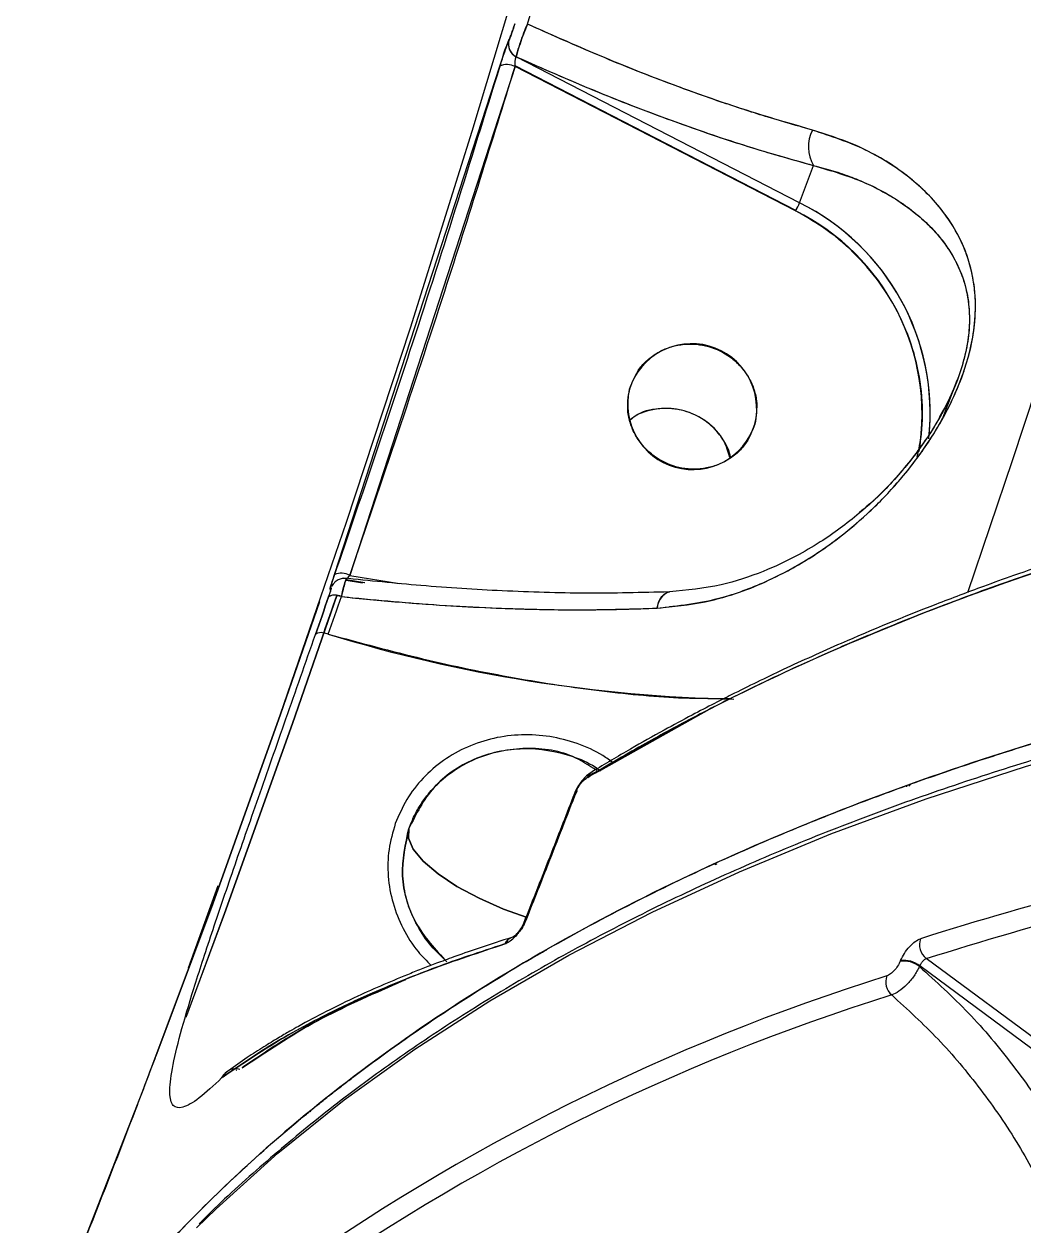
# Model space of a CAD drawing. Header units: millimetres. Extents: x -6234 to 7498, y -6127 to 5103.
# Drawn here: x 4276.8 to 4345.9, y -61.4 to 21.6 of the extents above; entities that cross this region are included whole.
import ezdxf

# ---------------------------------------------------------------- set-up
doc = ezdxf.new("R2010")
doc.units = ezdxf.units.MM
for name, color, linetype in [('DIKOM_ОБЪЕКТ', 7, 'Continuous'), ('DIKOM_РАЗМЕР_ЗОНА', 7, 'Continuous'), ('DIKOM_РАЗМЕР_ОБЪЕКТА', 7, 'Continuous')]:
    doc.layers.add(name, color=color, linetype=linetype)
doc.styles.add('style1', font='arial.ttf', dxfattribs={"width": 0.8})
doc.dimstyles.new('1-50', dxfattribs={"dimtxt": 300, "dimasz": 200, "dimexe": 100, "dimexo": 0, "dimgap": 100, "dimtad": 1, "dimtxsty": 'style1', "dimcen": 200, "dimclrd": 7, "dimclre": 7, "dimclrt": 7, "dimadec": 1, "dimazin": 2, "dimtfac": 1, "dimtmove": 0, "dimatfit": 2, "dimfxl": 0, "dimlwd": 25, "dimlwe": 18, "dimarcsym": 0})

# ---------------------------------------------------------------- blocks, each defined once
blk = doc.blocks.new('*D10')
at = {"layer": 'Defpoints', "color": 0, "transparency": 16777216}
for p in [(5627.969, 903.069), (-3229.391, -1461.506), (5627.969, -5097.582)]:
    blk.add_point(p, dxfattribs=at)
at = {"layer": 'DIKOM_РАЗМЕР_ОБЪЕКТА', "color": 7, "lineweight": 18, "transparency": 16777216}
for p, q in [((5627.969, 903.069), (5627.969, -5197.582)), ((-3229.391, -1461.506), (-3229.391, -5197.582))]:
    blk.add_line(p, q, dxfattribs=at)
at = {"layer": 'DIKOM_РАЗМЕР_ОБЪЕКТА', "color": 7, "lineweight": 25, "transparency": 16777216}
blk.add_line((-3029.391, -5097.582), (5427.969, -5097.582), dxfattribs=at)
at = {"layer": 'DIKOM_РАЗМЕР_ОБЪЕКТА', "color": 7, "transparency": 16777216}
for points in [[(-3029.391, -5064.248), (-3029.391, -5130.915), (-3229.391, -5097.582)], [(5427.969, -5064.248), (5427.969, -5130.915), (5627.969, -5097.582)]]:
    blk.add_solid(points, dxfattribs=at)
at = {"layer": 'DIKOM_РАЗМЕР_ОБЪЕКТА', "color": 7, "lineweight": 40, "transparency": 16777216, "insert": (1488.304, -4844.41), "char_height": 300, "attachment_point": 5, "style": 'style1'}
blk.add_mtext('8850', dxfattribs=at)
blk = doc.blocks.new('*D13')
at = {"layer": 'Defpoints', "color": 0, "transparency": 16777216}
for p in [(7498.074, 1778.201), (-5229.391, -1831.362), (7498.074, -6026.735)]:
    blk.add_point(p, dxfattribs=at)
at = {"layer": 'DIKOM_РАЗМЕР_ЗОНА', "color": 7, "lineweight": 18, "transparency": 16777216}
for p, q in [((7498.074, 1778.201), (7498.074, -6126.735)), ((-5229.391, -1831.362), (-5229.391, -6126.735))]:
    blk.add_line(p, q, dxfattribs=at)
at = {"layer": 'DIKOM_РАЗМЕР_ЗОНА', "color": 7, "lineweight": 25, "transparency": 16777216}
blk.add_line((-5029.391, -6026.735), (7298.074, -6026.735), dxfattribs=at)
at = {"layer": 'DIKOM_РАЗМЕР_ЗОНА', "color": 7, "transparency": 16777216}
for points in [[(-5029.391, -5993.402), (-5029.391, -6060.069), (-5229.391, -6026.735)], [(7298.074, -5993.402), (7298.074, -6060.069), (7498.074, -6026.735)]]:
    blk.add_solid(points, dxfattribs=at)
at = {"layer": 'DIKOM_РАЗМЕР_ЗОНА', "color": 7, "transparency": 16777216, "insert": (1560.691, -5773.563), "char_height": 300, "attachment_point": 5, "style": 'style1'}
blk.add_mtext('12750', dxfattribs=at)

msp = doc.modelspace()

# ---------------------------------------------------------------- linework, layer by layer
at = {"layer": 'DIKOM_ОБЪЕКТ', "color": 7, "linetype": 'Continuous', "lineweight": 15}
for p, q in [((4310.346, 20.478), (4310.35, 20.486)), ((4310.35, 20.486), (4310.346, 20.478)), ((4310.85, 19.328), (4310.853, 19.335)), ((4330.436, 9.248), (4310.85, 19.328)), ((4298.3, -16.429), (4309.716, 18.693)), ((4310.772, 18.665), (4299.345, -16.489)), ((4330.179, 8.723), (4310.77, 18.712)), ((4310.772, 18.665), (4310.77, 18.712)), ((4330.16, 8.686), (4310.772, 18.665)), ((4330.436, 9.248), (4331.406, 11.828)), ((4340.364, -5.564), (4341.33, -2.996)), ((4299.345, -16.489), (4302.782, -17.048)), ((4298.039, -17.387), (4298.035, -17.394)), ((4298.035, -17.394), (4298.039, -17.387)), ((4298.176, -17.148), (4298.203, -17.118)), ((4299.095, -16.808), (4300.228, -16.992)), ((4299.11, -16.788), (4300.356, -16.991)), ((4300.397, -16.997), (4299.11, -16.788)), ((4321.467, -18.611), (4321.458, -18.637)), ((4324.177, -25.76), (4316.665, -29.971)), ((4319.034, -28.629), (4316.665, -29.971)), ((4314.971, -31.446), (4311.459, -40.399)), ((4315.056, -31.373), (4314.876, -31.742)), ((4337.84, -31.1), (4337.865, -31.005)), ((4337.981, -31.048), (4338.154, -30.899)), ((4311.357, -40.71), (4314.876, -31.742)), ((4303.439, -33.972), (4303.323, -34.358)), ((4324.546, -36.427), (4324.65, -36.463)), ((4324.606, -36.4), (4324.704, -36.439)), ((4288.206, -43.606), (4290.261, -37.905)), ((4310.104, -41.874), (4310.252, -41.821)), ((4310.273, -41.807), (4310.11, -41.864)), ((4312.286, -42.733), (4312.305, -42.755)), ((4312.937, -42.415), (4312.913, -42.389)), ((4337.411, -43.1), (4337.392, -43.146)), ((4353.003, -53.192), (4339.182, -42.949)), ((4338.722, -43.513), (4338.742, -43.468)), ((4352.532, -53.689), (4338.742, -43.468)), ((4290.581, -51.138), (4290.496, -51.21)), ((4290.592, -51.131), (4290.581, -51.138)), ((4290.897, -50.753), (4290.914, -50.741)), ((4291.532, -50.669), (4291.468, -50.686)), ((4296.665, -53.547), (4296.593, -53.504))]:
    msp.add_line(p, q, dxfattribs=at)
at = {"layer": 'DIKOM_ОБЪЕКТ', "color": 7, "linetype": 'Continuous', "lineweight": 15, "flags": 128}
for points in [[(4271.617, -85.375), (4274.971, -77.394), (4280.071, -64.842), (4285.04, -52.098), (4289.875, -39.171), (4294.571, -26.069), (4299.128, -12.802), (4303.54, 0.624), (4307.806, 14.197), (4311.923, 27.911), (4315.888, 41.755), (4319.698, 55.721), (4323.351, 69.799), (4326.844, 83.981), (4330.176, 98.257), (4333.343, 112.617), (4336.345, 127.053), (4339.178, 141.554), (4341.841, 156.112), (4344.333, 170.716), (4345.196, 176.029)], [(4380.166, 123.03), (4377.336, 109.448), (4374.35, 95.936), (4371.211, 82.504), (4367.921, 69.159), (4364.483, 55.911), (4360.897, 42.769), (4357.167, 29.739), (4353.295, 16.832), (4349.284, 4.055), (4345.136, -8.583), (4342.034, -17.684)], [(4380.166, 123.03), (4377.336, 109.448), (4374.35, 95.936), (4371.211, 82.504), (4367.921, 69.159), (4364.483, 55.911), (4360.897, 42.769), (4357.167, 29.739), (4353.295, 16.832), (4349.284, 4.055), (4345.136, -8.583), (4342.034, -17.684)], [(4311.625, 21.603), (4313.874, 29.107), (4316.076, 36.652), (4318.232, 44.236), (4320.339, 51.857), (4322.4, 59.515), (4324.412, 67.206), (4326.375, 74.931), (4328.289, 82.686)], [(4311.625, 21.603), (4313.874, 29.107), (4316.076, 36.652), (4318.232, 44.236), (4320.339, 51.857), (4322.4, 59.515), (4324.412, 67.206), (4326.375, 74.931), (4328.289, 82.686)], [(4298.271, -17.028), (4298.201, -17.101), (4298.135, -17.192)], [(4298.192, -17.113), (4298.201, -17.101), (4298.225, -17.074)], [(4298.452, -17.885), (4295.398, -26.716), (4290.69, -39.849), (4288.031, -47.024)], [(4288.082, -46.888), (4290.69, -39.849), (4295.398, -26.716), (4298.452, -17.885)], [(4288.082, -46.888), (4290.689, -39.851), (4295.397, -26.718), (4298.452, -17.885)], [(4296.979, -20.569), (4297.092, -20.245), (4297.205, -19.921), (4297.319, -19.597), (4297.432, -19.272), (4297.545, -18.948), (4297.658, -18.623), (4297.771, -18.299), (4297.884, -17.974)], [(4297.884, -17.974), (4297.771, -18.299), (4297.658, -18.623), (4297.545, -18.948), (4297.432, -19.272), (4297.319, -19.597), (4297.205, -19.921), (4297.092, -20.245), (4296.979, -20.569)], [(4298.449, -17.885), (4298.337, -18.209), (4298.224, -18.533), (4298.111, -18.858), (4297.998, -19.182), (4297.885, -19.506), (4297.772, -19.829), (4297.659, -20.153), (4297.545, -20.477)], [(4297.545, -20.477), (4297.659, -20.153), (4297.772, -19.829), (4297.885, -19.506), (4297.998, -19.182), (4298.111, -18.858), (4298.224, -18.533), (4298.337, -18.209), (4298.449, -17.885)], [(4297.863, -20.547), (4297.976, -20.223), (4298.089, -19.9), (4298.202, -19.576), (4298.315, -19.252), (4298.428, -18.928), (4298.541, -18.603), (4298.654, -18.279), (4298.767, -17.955)], [(4297.863, -20.547), (4297.976, -20.223), (4298.089, -19.9), (4298.202, -19.576), (4298.315, -19.252), (4298.428, -18.928), (4298.541, -18.603), (4298.654, -18.279), (4298.767, -17.955)], [(4320.583, -18.753), (4320.669, -18.445), (4320.783, -18.176), (4320.921, -17.954), (4321.079, -17.786), (4321.25, -17.677), (4321.431, -17.633), (4321.444, -17.632)], [(4297.257, -18.318), (4294.571, -26.069), (4289.875, -39.171), (4285.949, -49.708)], [(4288.756, -61.555), (4290.11, -60.241), (4294.384, -56.398), (4298.964, -52.723), (4303.844, -49.219), (4309.02, -45.888), (4314.488, -42.733), (4320.244, -39.757), (4326.282, -36.962), (4332.598, -34.351), (4339.186, -31.926), (4346.04, -29.689), (4353.156, -27.641), (4360.526, -25.785), (4368.145, -24.123), (4376.006, -22.654), (4384.103, -21.382), (4392.428, -20.306), (4400.976, -19.428), (4409.738, -18.749)], [(4311.608, -40.128), (4309.968, -39.538), (4308.282, -38.794), (4306.754, -37.972), (4305.451, -37.107), (4304.431, -36.237), (4303.738, -35.401), (4303.403, -34.635), (4303.439, -33.972)], [(4303.439, -33.972), (4303.403, -34.635), (4303.738, -35.401), (4304.431, -36.237), (4305.451, -37.107), (4306.754, -37.972), (4308.282, -38.794), (4309.968, -39.538), (4311.606, -40.128)]]:
    msp.add_lwpolyline(points, dxfattribs=at)
at = {"layer": 'DIKOM_ОБЪЕКТ', "color": 7, "linetype": 'Continuous', "lineweight": 15}
for centre, radius, start, end in [((4311.298, 20.21), 0.989, 164.26234, 243.07054), ((4311.314, 20.226), 1.003, 174.832, 242.66175), ((4311.302, 20.217), 0.989, 164.26707, 243.04152), ((4310.216, 17.596), 1.205, 62.529, 114.46838), ((4333.531, 13.129), 2.492, 152.53789, 211.47399), ((4323.468, 12.32), 7.615, 331.49682, 336.20344), ((4323.827, 12.152), 7.219, 331.63817, 336.27724), ((4323.229, -5.29), 16.226, 353.76737, 63.63109), ((4323.262, -5.275), 16.198, 354.46577, 63.7122), ((4327.624, 10.04), 2.875, 331.9098, 332.72808), ((4323.206, -5.38), 15.692, 350.61246, 63.69207), ((4322.971, -4.982), 4.501, 346.43854, 162.35622), ((4323.057, -4.674), 4.501, 166.43665, 342.35811), ((4298.762, -17.504), 1.17, 60.13372, 113.22996), ((4298.882, -17.684), 0.894, 136.65196, 152.4151), ((4298.248, -18.444), 0.594, 70.16927, 127.81442), ((4298.343, -18.779), 0.927, 62.82438, 119.72752), ((4298.059, -20.412), 2.557, 73.94217, 81.22821), ((4321.818, -18.809), 1.236, 107.67489, 177.4037), ((4297.345, -21.033), 0.591, 70.16217, 128.22242), ((4297.165, -22.949), 2.501, 73.79785, 81.24939), ((4327.9, 77.396), 102.446, 252.94991, 268.87522), ((4316.494, -30.72), 0.774, 120.12556, 158.79907), ((4316.492, -30.719), 0.773, 120.08841, 158.81889), ((4315.102, -31.656), 0.247, 122.04072, 159.25845), ((4315.101, -31.655), 0.246, 122.00468, 159.2084), ((4408.283, -260.349), 229.531, 101.35006, 107.62192), ((4311.603, -40.621), 0.264, 122.93108, 158.96632), ((4311.603, -40.621), 0.264, 122.93925, 159.09109), ((4310.861, -42.337), 0.892, 109.97083, 154.39524), ((4310.862, -42.339), 0.894, 110.3919, 154.33543), ((4339.885, -42.014), 1.17, 158.64464, 233.02319), ((4337.632, -44.869), 1.74, 51.19584, 97.93714), ((4337.651, -44.824), 1.74, 51.20706, 97.92591), ((4380.768, -185.877), 148.48, 107.35917, 125.64405), ((4337.557, -44.584), 1.169, 158.71841, 229.84378), ((4381.003, -186.876), 148.146, 107.35877, 125.64442), ((4291.444, -51.524), 0.945, 71.14036, 155.88883), ((4291.305, -51.553), 0.879, 135.43444, 157.0011), ((4291.444, -51.506), 0.931, 120.7253, 156.20756), ((4291.447, -51.508), 0.934, 125.76403, 156.16728)]:
    msp.add_arc(centre, radius, start, end, dxfattribs=at)
for points, knots in [([(4310.35, 20.486), (4310.371, 20.531), (4310.414, 20.622), (4310.519, 20.903), (4310.639, 21.251), (4310.714, 21.492), (4310.751, 21.612)], [0, 0, 0, 0, 0.250324, 0.499929, 0.749618, 1, 1, 1, 1]), ([(4310.751, 21.612), (4310.709, 21.477), (4310.625, 21.208), (4310.501, 20.853), (4310.405, 20.601), (4310.368, 20.524), (4310.35, 20.486)], [0, 0, 0, 0, 0.278741, 0.558547, 0.779298, 1, 1, 1, 1]), ([(4311.625, 21.603), (4311.533, 21.37), (4311.348, 20.904), (4311.103, 20.216), (4310.919, 19.64), (4310.875, 19.437), (4310.853, 19.335)], [0, 0, 0, 0, 0.25031, 0.500209, 0.750052, 1, 1, 1, 1]), ([(4310.853, 19.335), (4310.879, 19.452), (4310.93, 19.686), (4311.139, 20.322), (4311.382, 20.991), (4311.544, 21.4), (4311.625, 21.603)], [0, 0, 0, 0, 0.278471, 0.559225, 0.780371, 1, 1, 1, 1]), ([(4331.32, 14.278), (4329.598, 14.776), (4326.163, 15.77), (4321.024, 17.625), (4316.167, 19.566), (4313.137, 20.925), (4311.625, 21.603)], [0, 0, 0, 0, 0.28018, 0.558915, 0.779832, 1, 1, 1, 1]), ([(4331.32, 14.278), (4330.309, 14.564), (4328.309, 15.128), (4325.194, 16.142), (4321.451, 17.472), (4316.934, 19.234), (4313.421, 20.802), (4311.625, 21.603)], [0, 0, 0, 0, 0.165892, 0.328136, 0.488481, 0.738496, 1, 1, 1, 1]), ([(4309.716, 18.693), (4309.774, 18.88), (4309.89, 19.253), (4310.078, 19.807), (4310.214, 20.175), (4310.3, 20.386), (4310.331, 20.447), (4310.346, 20.478)], [0, 0, 0, 0, 0.2497339, 0.4991904, 0.7485212, 0.8742214, 1, 1, 1, 1]), ([(4310.346, 20.478), (4310.307, 20.394), (4310.229, 20.225), (4310.047, 19.719), (4309.869, 19.184), (4309.767, 18.857), (4309.716, 18.693)], [0, 0, 0, 0, 0.279759, 0.559622, 0.779753, 1, 1, 1, 1]), ([(4310.77, 18.712), (4310.77, 18.789), (4310.769, 18.94), (4310.788, 19.136), (4310.816, 19.274), (4310.839, 19.31), (4310.85, 19.328)], [0, 0, 0, 0, 0.29495, 0.576539, 0.789395, 1, 1, 1, 1]), ([(4310.77, 18.712), (4310.77, 18.784), (4310.77, 18.915), (4310.781, 19.074), (4310.797, 19.18), (4310.813, 19.249), (4310.83, 19.301), (4310.843, 19.319), (4310.85, 19.328)], [0, 0, 0, 0, 0.275709, 0.498986, 0.62944, 0.755617, 0.878615, 1, 1, 1, 1]), ([(4310.853, 19.335), (4312.657, 18.542), (4316.253, 16.961), (4321.514, 14.938), (4326.619, 13.175), (4329.807, 12.278), (4331.406, 11.828)], [0, 0, 0, 0, 0.251538, 0.50161, 0.750018, 1, 1, 1, 1]), ([(4310.853, 19.335), (4312.864, 18.454), (4316.882, 16.693), (4322.327, 14.644), (4327.193, 13.005), (4329.998, 12.221), (4331.406, 11.828)], [0, 0, 0, 0, 0.280501, 0.560476, 0.779477, 1, 1, 1, 1]), ([(4309.716, 18.693), (4307.675, 12.108), (4304.029, 0.348), (4300.05, -11.303), (4298.3, -16.429)], [0, 0, 0, 0, 0.559996, 1, 1, 1, 1]), ([(4299.345, -16.489), (4301.567, -9.957), (4305.536, 1.709), (4309.172, 13.484), (4310.772, 18.665)], [0, 0, 0, 0, 0.559994, 1, 1, 1, 1]), ([(4310.772, 18.665), (4310.771, 18.674), (4310.771, 18.69), (4310.77, 18.705), (4310.77, 18.712)], [0, 0, 0, 0, 0.560477, 1, 1, 1, 1]), ([(4320.583, -18.753), (4321.699, -18.645), (4323.932, -18.427), (4327.15, -17.392), (4330.207, -15.93), (4332.77, -14.234), (4334.891, -12.477), (4336.605, -10.789), (4338.085, -9.054), (4339.314, -7.353), (4340.339, -5.68), (4341.211, -3.945), (4341.901, -2.157), (4342.365, -0.41), (4342.588, 1.213), (4342.602, 2.727), (4342.379, 4.55), (4341.715, 6.563), (4340.455, 8.629), (4338.78, 10.444), (4336.7, 12.008), (4334.251, 13.345), (4332.298, 13.967), (4331.32, 14.278)], [0, 0, 0, 0, 0.062536, 0.125143, 0.187207, 0.249283, 0.291486, 0.333516, 0.374209, 0.406806, 0.43689, 0.46901, 0.499682, 0.530382, 0.562516, 0.592607, 0.625213, 0.687846, 0.75046, 0.812679, 0.875309, 0.937551, 1, 1, 1, 1]), ([(4320.583, -18.753), (4322.051, -18.585), (4324.987, -18.249), (4329.143, -16.553), (4332.499, -14.474), (4335.136, -12.272), (4337.172, -10.188), (4339.049, -7.807), (4340.706, -5.102), (4341.97, -2.147), (4342.598, 0.693), (4342.618, 3.135), (4342.197, 5.228), (4341.43, 7.057), (4340.148, 9.041), (4338.119, 11.057), (4335.142, 13.003), (4332.592, 13.854), (4331.32, 14.278)], [0, 0, 0, 0, 0.082349, 0.1648, 0.247101, 0.297159, 0.347154, 0.397683, 0.448464, 0.499612, 0.550789, 0.601607, 0.65225, 0.702583, 0.7526, 0.835238, 0.917839, 1, 1, 1, 1]), ([(4331.406, 11.828), (4331.853, 11.712), (4332.774, 11.474), (4334.028, 11.033), (4335.231, 10.525), (4336.423, 9.917), (4337.669, 9.143), (4338.859, 8.214), (4339.93, 7.145), (4340.794, 6.008), (4341.479, 4.753), (4341.929, 3.466), (4342.158, 2.146), (4342.194, 0.803), (4342.027, -0.675), (4341.599, -2.342), (4341.034, -3.772), (4340.49, -4.891), (4339.912, -5.945), (4339.125, -7.204), (4338.441, -8.096), (4338.093, -8.55)], [0, 0, 0, 0, 0.048738, 0.100341, 0.148137, 0.200356, 0.262381, 0.33427, 0.400919, 0.471715, 0.535895, 0.60199, 0.655511, 0.70257, 0.753027, 0.803319, 0.853524, 0.878141, 0.904045, 0.951076, 1, 1, 1, 1]), ([(4331.406, 11.828), (4332.601, 11.475), (4335.001, 10.769), (4337.812, 9.132), (4339.86, 7.325), (4341.226, 5.376), (4341.947, 3.549), (4342.216, 1.666), (4342.131, -0.199), (4341.621, -2.327), (4340.879, -4.208), (4340.273, -5.233), (4340.07, -5.578)], [0, 0, 0, 0, 0.149064, 0.299277, 0.449202, 0.561935, 0.673861, 0.747695, 0.820405, 0.892057, 0.963676, 1, 1, 1, 1]), ([(4338.564, -8.325), (4338.678, -7.788), (4338.969, -6.411), (4338.944, -4.093), (4338.511, -1.456), (4337.579, 1.122), (4336.204, 3.518), (4334.448, 5.619), (4332.431, 7.386), (4330.906, 8.259), (4330.16, 8.686)], [0, 0, 0, 0, 0.082511, 0.211529, 0.344479, 0.479491, 0.614502, 0.747447, 0.876466, 1, 1, 1, 1]), ([(4318.681, -3.618), (4318.88, -3.112), (4319.186, -2.334), (4319.987, -1.519), (4320.726, -1.011), (4321.566, -0.666), (4322.71, -0.446), (4324.162, -0.578), (4325.477, -1.219), (4326.35, -2.002), (4326.899, -2.735), (4327.278, -3.555), (4327.557, -4.672), (4327.429, -5.5), (4327.346, -6.038)], [0, 0, 0, 0, 0.119726, 0.184182, 0.249999, 0.315825, 0.380271, 0.499995, 0.619725, 0.684183, 0.750003, 0.81582, 0.880276, 1, 1, 1, 1]), ([(4341.326, -3.006), (4341.111, -3.528), (4340.687, -4.553), (4339.629, -6.458), (4338.209, -8.494), (4336.41, -10.528), (4334.759, -12.058), (4333.231, -13.261), (4331.782, -14.253), (4330.03, -15.278), (4327.761, -16.33), (4324.858, -17.296), (4322.643, -17.514), (4321.446, -17.632)], [0, 0, 0, 0, 0.059154, 0.11635, 0.22273, 0.317964, 0.413365, 0.479107, 0.545806, 0.624463, 0.726371, 0.852117, 1, 1, 1, 1]), ([(4327.346, -6.038), (4327.147, -6.544), (4326.841, -7.322), (4326.04, -8.137), (4325.301, -8.645), (4324.462, -8.99), (4323.318, -9.21), (4321.865, -9.078), (4320.551, -8.437), (4319.677, -7.654), (4319.129, -6.921), (4318.749, -6.101), (4318.47, -4.984), (4318.598, -4.156), (4318.681, -3.618)], [0, 0, 0, 0, 0.119726, 0.184182, 0.249999, 0.315825, 0.380271, 0.499995, 0.619725, 0.684183, 0.750003, 0.81582, 0.880276, 1, 1, 1, 1]), ([(4325.655, -8.3), (4325.648, -8.26), (4325.579, -7.871), (4325.232, -7.201), (4324.63, -6.39), (4323.731, -5.627), (4322.512, -5.054), (4321.169, -4.898), (4320.02, -5.079), (4319.244, -5.345), (4318.854, -5.635), (4318.75, -5.712)], [0, 0, 0, 0, 0.014388, 0.14108, 0.260177, 0.367747, 0.547578, 0.716976, 0.826972, 0.953664, 1, 1, 1, 1]), ([(4325.655, -8.3), (4325.648, -8.26), (4325.579, -7.871), (4325.232, -7.2), (4324.63, -6.389), (4323.731, -5.627), (4322.512, -5.054), (4321.169, -4.898), (4320.02, -5.079), (4319.244, -5.345), (4318.855, -5.635), (4318.75, -5.712)], [0, 0, 0, 0, 0.01442, 0.141137, 0.260211, 0.367741, 0.547571, 0.71694, 0.82696, 0.953594, 1, 1, 1, 1]), ([(4325.605, -8.34), (4325.495, -7.949), (4325.23, -7.004), (4324.092, -5.823), (4322.488, -5.009), (4320.722, -4.895), (4319.384, -5.19), (4318.861, -5.657), (4318.76, -5.746)], [0, 0, 0, 0, 0.143218, 0.345594, 0.547893, 0.750018, 0.952079, 1, 1, 1, 1]), ([(4338.101, -8.548), (4337.362, -9.435), (4336.25, -10.77), (4334.993, -11.8), (4334.571, -12.147)], [0, 0, 0, 0, 0.6640694, 1, 1, 1, 1]), ([(4351.309, -14.772), (4349.643, -15.308), (4346.163, -16.429), (4341.157, -18.238), (4337.636, -19.622), (4335.63, -20.45), (4334.985, -20.72), (4334.337, -20.994), (4333.687, -21.272), (4333.035, -21.555), (4332.056, -21.984), (4330.582, -22.644), (4328.46, -23.627), (4325.864, -24.883), (4322.828, -26.434), (4319.382, -28.299), (4317.027, -29.695), (4315.772, -30.44)], [0, 0, 0, 0, 0.125698, 0.262519, 0.392122, 0.409732, 0.427491, 0.445396, 0.46345, 0.48165, 0.499999, 0.545845, 0.606685, 0.682521, 0.773351, 0.879179, 1, 1, 1, 1]), ([(4315.772, -30.44), (4318.724, -28.738), (4324.623, -25.338), (4333.73, -21.164), (4342.608, -17.627), (4348.407, -15.724), (4351.309, -14.772)], [0, 0, 0, 0, 0.280203, 0.559922, 0.779769, 1, 1, 1, 1]), ([(4351.707, -14.345), (4350.486, -14.735), (4348.297, -15.436), (4345.458, -16.415), (4343.278, -17.197), (4341.487, -17.863), (4338.155, -19.137), (4334.052, -20.827), (4329.387, -22.941), (4326.501, -24.343), (4324.42, -25.4), (4322.867, -26.21), (4320.927, -27.256), (4318.613, -28.553), (4316.985, -29.525), (4316.105, -30.05)], [0, 0, 0, 0, 0.091758, 0.1646, 0.218581, 0.261862, 0.306032, 0.484352, 0.598039, 0.702915, 0.737188, 0.783858, 0.843196, 0.915231, 1, 1, 1, 1]), ([(4270.136, -88.82), (4270.745, -87.329), (4272.125, -83.949), (4274.814, -78.81), (4278.2, -73.307), (4282.071, -68.032), (4286.381, -62.997), (4290.901, -58.419), (4294.374, -55.337), (4296.43, -53.635), (4297.087, -53.1), (4297.753, -52.567), (4298.428, -52.035), (4299.112, -51.505), (4301.514, -49.671), (4305.666, -46.737), (4311.717, -42.983), (4317.643, -39.724), (4323.357, -36.914), (4328.783, -34.508), (4333.851, -32.465), (4338.5, -30.747), (4342.681, -29.32), (4346.197, -28.201), (4349.063, -27.34), (4351.243, -26.713), (4352.743, -26.297), (4353.572, -26.072), (4353.893, -25.985), (4354.025, -25.95), (4354.082, -25.935), (4354.106, -25.928), (4354.117, -25.925), (4354.122, -25.924), (4354.124, -25.923), (4357.838, -25.023), (4364.393, -23.299), (4375.217, -21.204), (4385.857, -19.52), (4396.079, -18.28), (4405.759, -17.398), (4412.725, -16.941), (4417.366, -16.709), (4419.711, -16.605), (4422.043, -16.516), (4424.361, -16.44), (4426.665, -16.378), (4433.938, -16.223), (4446.345, -16.24), (4464.229, -16.936), (4482.337, -18.279), (4500.561, -20.179), (4512.932, -21.94), (4519.061, -22.813)], [0, 0, 0, 0, 0.025307, 0.057386, 0.090964, 0.126039, 0.158145, 0.191411, 0.221645, 0.22567, 0.229712, 0.233768, 0.237841, 0.241928, 0.246031, 0.280524, 0.312557, 0.34213, 0.369243, 0.393897, 0.416091, 0.435825, 0.453099, 0.467913, 0.478456, 0.487263, 0.493577, 0.495929, 0.496882, 0.497285, 0.497459, 0.497536, 0.497569, 0.497584, 0.49759, 0.497595, 0.53743, 0.575758, 0.612579, 0.647892, 0.677721, 0.706382, 0.713696, 0.72093, 0.728084, 0.735158, 0.742152, 0.749065, 0.801023, 0.852095, 0.902282, 0.951584, 1, 1, 1, 1]), ([(4905.222, -185.536), (4900.2, -181.832), (4890.174, -174.438), (4874.45, -163.606), (4858.311, -153.017), (4841.729, -142.697), (4824.716, -132.64), (4807.605, -123.036), (4790.424, -113.871), (4773.261, -105.165), (4755.865, -96.783), (4738.325, -88.765), (4720.307, -80.961), (4701.799, -73.394), (4682.795, -66.093), (4663.654, -59.209), (4644.449, -52.774), (4625.285, -46.823), (4606.626, -41.489), (4588.495, -36.741), (4570.88, -32.547), (4553.42, -28.809), (4536.114, -25.533), (4518.667, -22.674), (4501.193, -20.287), (4483.805, -18.417), (4466.886, -17.11), (4450.431, -16.36), (4434.443, -16.17), (4419.221, -16.535), (4404.78, -17.423), (4391.161, -18.798), (4378.147, -20.665), (4365.763, -23.016), (4353.77, -25.904), (4342.205, -29.362), (4331.125, -33.431), (4320.784, -38.04), (4311.244, -43.167), (4302.554, -48.781), (4294.882, -54.744), (4288.169, -61.02), (4282.349, -67.577), (4277.332, -74.558), (4273.499, -81.011), (4271.689, -85.286), (4270.981, -86.96)], [0, 0, 0, 0, 0.023689, 0.047287, 0.070767, 0.094184, 0.117594, 0.141051, 0.163264, 0.185601, 0.207861, 0.230009, 0.252094, 0.275501, 0.298945, 0.322481, 0.34616, 0.369778, 0.393269, 0.415354, 0.437423, 0.459523, 0.481701, 0.504006, 0.527657, 0.55117, 0.574601, 0.598007, 0.621443, 0.644965, 0.667273, 0.689573, 0.711749, 0.733848, 0.755917, 0.779342, 0.802841, 0.826472, 0.850142, 0.873669, 0.897108, 0.919177, 0.941263, 0.963413, 0.985675, 1, 1, 1, 1]), ([(4298.3, -16.429), (4298.235, -16.621), (4298.104, -17.007), (4298.002, -17.351), (4297.978, -17.488), (4298.016, -17.425), (4298.035, -17.394)], [0, 0, 0, 0, 0.279498, 0.55896, 0.779296, 1, 1, 1, 1]), ([(4298.035, -17.394), (4298.023, -17.416), (4297.998, -17.46), (4297.983, -17.453), (4298.013, -17.311), (4298.124, -16.946), (4298.241, -16.601), (4298.3, -16.429)], [0, 0, 0, 0, 0.125731, 0.251481, 0.500819, 0.750278, 1, 1, 1, 1]), ([(4299.16, -16.722), (4299.184, -16.692), (4299.235, -16.628), (4299.306, -16.537), (4299.345, -16.489)], [0, 0, 0, 0, 0.467094, 1, 1, 1, 1]), ([(4299.201, -16.67), (4299.206, -16.664), (4299.244, -16.618), (4299.298, -16.549), (4299.345, -16.489)], [0, 0, 0, 0, 0.133844, 1, 1, 1, 1]), ([(4298.039, -17.387), (4298.054, -17.364), (4298.084, -17.317), (4298.052, -17.455), (4297.982, -17.686), (4297.916, -17.878), (4297.884, -17.974)], [0, 0, 0, 0, 0.279738, 0.559798, 0.779782, 1, 1, 1, 1]), ([(4297.884, -17.974), (4297.921, -17.865), (4297.995, -17.648), (4298.06, -17.426), (4298.081, -17.32), (4298.053, -17.365), (4298.039, -17.387)], [0, 0, 0, 0, 0.250062, 0.49996, 0.749726, 1, 1, 1, 1]), ([(4299.112, -16.699), (4299.017, -16.698), (4298.872, -16.698), (4298.676, -16.749), (4298.483, -16.828), (4298.334, -16.919), (4298.252, -17.041), (4298.232, -17.07)], [0, 0, 0, 0, 0.26337, 0.399222, 0.547599, 0.890028, 1, 1, 1, 1]), ([(4299.112, -16.71), (4299.112, -16.706), (4299.112, -16.669), (4299.051, -16.866), (4298.933, -17.29), (4298.822, -17.733), (4298.767, -17.955)], [0, 0, 0, 0, 0.04288, 0.361836, 0.680954, 1, 1, 1, 1]), ([(4298.767, -17.955), (4298.828, -17.711), (4298.95, -17.222), (4299.07, -16.797), (4299.098, -16.736), (4299.109, -16.711)], [0, 0, 0, 0, 0.37219, 0.746814, 1, 1, 1, 1]), ([(4321.446, -17.632), (4319.532, -17.679), (4315.822, -17.771), (4310.017, -17.592), (4304.409, -17.242), (4300.707, -16.857), (4298.919, -16.672)], [0, 0, 0, 0, 0.273575, 0.530191, 0.773246, 1, 1, 1, 1]), ([(4299.11, -16.788), (4299.104, -16.796), (4299.094, -16.808), (4299.095, -16.806), (4299.095, -16.805)], [0, 0, 0, 0, 0.67513, 1, 1, 1, 1]), ([(4728.95, -86.067), (4725.388, -84.539), (4720.364, -82.383), (4712.881, -79.274), (4706.429, -76.64), (4698.703, -73.564), (4690.555, -70.402), (4681.988, -67.172), (4673.12, -63.928), (4664.019, -60.704), (4654.737, -57.525), (4645.316, -54.411), (4635.787, -51.378), (4626.177, -48.436), (4616.507, -45.597), (4606.797, -42.869), (4597.064, -40.258), (4587.322, -37.77), (4577.584, -35.41), (4567.864, -33.184), (4558.172, -31.094), (4548.519, -29.144), (4538.915, -27.337), (4529.37, -25.675), (4519.893, -24.161), (4510.493, -22.798), (4501.178, -21.586), (4491.956, -20.527), (4482.835, -19.623), (4473.823, -18.874), (4464.926, -18.281), (4456.153, -17.846), (4447.509, -17.569), (4439.001, -17.449), (4430.635, -17.488), (4422.419, -17.685), (4414.357, -18.041), (4406.455, -18.554), (4398.718, -19.225), (4391.153, -20.054), (4383.764, -21.04), (4376.555, -22.182), (4369.532, -23.48), (4362.699, -24.932), (4356.06, -26.539), (4349.62, -28.299), (4343.381, -30.212), (4337.348, -32.276), (4331.524, -34.491), (4325.913, -36.856), (4320.517, -39.371), (4315.34, -42.034), (4310.385, -44.846), (4305.654, -47.806), (4301.153, -50.915), (4296.875, -54.168), (4292.86, -57.584), (4290.216, -59.97), (4288.983, -61.254), (4288.932, -61.308)], [0, 0, 0, 0, 0.019833, 0.027978, 0.041487, 0.055532, 0.07061, 0.086353, 0.102614, 0.119272, 0.136245, 0.153469, 0.170898, 0.188494, 0.20623, 0.224083, 0.242036, 0.260072, 0.278179, 0.296349, 0.314571, 0.332838, 0.351144, 0.369484, 0.387853, 0.406246, 0.424661, 0.443093, 0.46154, 0.48, 0.49847, 0.516948, 0.535433, 0.553923, 0.572417, 0.590913, 0.60941, 0.627909, 0.646408, 0.664907, 0.683406, 0.701904, 0.720403, 0.738902, 0.757403, 0.775906, 0.794413, 0.812926, 0.831448, 0.84998, 0.868527, 0.887093, 0.905681, 0.924297, 0.942947, 0.961639, 0.980379, 0.999176, 1, 1, 1, 1]), ([(4298.767, -17.955), (4300.906, -18.158), (4305.181, -18.565), (4310.963, -18.827), (4316.124, -18.898), (4319.093, -18.801), (4320.583, -18.753)], [0, 0, 0, 0, 0.280563, 0.560547, 0.779524, 1, 1, 1, 1]), ([(4298.767, -17.955), (4300.086, -18.085), (4302.681, -18.343), (4306.463, -18.607), (4310.74, -18.813), (4315.516, -18.909), (4318.891, -18.805), (4320.583, -18.753)], [0, 0, 0, 0, 0.1729019, 0.3401594, 0.5017771, 0.7501834, 1, 1, 1, 1]), ([(4290.496, -51.21), (4289.947, -51.721), (4288.85, -52.742), (4287.755, -53.342), (4287.076, -53.231), (4286.841, -52.337), (4287.023, -50.677), (4287.598, -48.264), (4288.526, -45.132), (4289.769, -41.318), (4291.278, -36.887), (4293.009, -31.904), (4294.912, -26.469), (4296.289, -22.536), (4296.979, -20.569)], [0, 0, 0, 0, 0.083619, 0.167165, 0.250417, 0.333851, 0.417302, 0.500489, 0.583737, 0.667137, 0.750458, 0.833395, 0.916627, 1, 1, 1, 1]), ([(4297.863, -20.547), (4300.045, -21.14), (4304.411, -22.324), (4310.775, -23.628), (4316.821, -24.53), (4321.882, -25.002), (4324.652, -24.987), (4325.75, -24.981)], [0, 0, 0, 0, 0.2147781, 0.4295639, 0.6443421, 0.8591214, 1, 1, 1, 1]), ([(4317.572, -29.462), (4317.333, -29.281), (4316.573, -28.708), (4315.078, -28.066), (4313.177, -27.566), (4311.217, -27.446), (4309.284, -27.689), (4307.455, -28.29), (4305.793, -29.225), (4304.374, -30.46), (4303.22, -31.935), (4302.738, -33.07), (4302.497, -33.636)], [0, 0, 0, 0, 0.0487, 0.154433, 0.260011, 0.36598, 0.471374, 0.577371, 0.68289, 0.788678, 0.894549, 1, 1, 1, 1]), ([(4316.412, -29.974), (4315.876, -29.618), (4314.36, -28.613), (4311.258, -28.266), (4307.848, -29.003), (4304.934, -30.977), (4303.937, -32.974), (4303.439, -33.972)], [0, 0, 0, 0, 0.120167, 0.340014, 0.560047, 0.780122, 1, 1, 1, 1]), ([(4303.439, -33.972), (4303.54, -33.713), (4303.713, -33.27), (4303.989, -32.748), (4304.311, -32.212), (4304.692, -31.68), (4305.414, -30.859), (4306.453, -29.97), (4307.967, -29.13), (4309.628, -28.605), (4311.901, -28.333), (4314.203, -28.732), (4315.96, -29.46), (4316.554, -29.896), (4316.678, -29.987)], [0, 0, 0, 0, 0.054463, 0.09316, 0.115347, 0.176732, 0.220508, 0.327605, 0.43894, 0.548902, 0.653872, 0.863604, 0.971654, 1, 1, 1, 1]), ([(4316.105, -30.05), (4316.005, -30.117), (4315.8, -30.253), (4315.524, -30.523), (4315.301, -30.795), (4315.135, -31.036), (4314.983, -31.302), (4314.908, -31.479), (4314.871, -31.568)], [0, 0, 0, 0, 0.231047, 0.47092, 0.597442, 0.728994, 0.864437, 1, 1, 1, 1]), ([(4315.772, -30.44), (4315.711, -30.481), (4315.588, -30.564), (4315.407, -30.745), (4315.258, -30.93), (4315.147, -31.093), (4315.045, -31.272), (4314.995, -31.388), (4314.971, -31.446)], [0, 0, 0, 0, 0.2495626, 0.4990617, 0.6298461, 0.7498351, 0.8747037, 1, 1, 1, 1]), ([(4314.971, -31.446), (4314.995, -31.388), (4315.044, -31.272), (4315.181, -31.032), (4315.452, -30.672), (4315.644, -30.532), (4315.772, -30.44)], [0, 0, 0, 0, 0.1254774, 0.2510648, 0.5013118, 1, 1, 1, 1]), ([(4316.665, -29.971), (4316.494, -30.025), (4316.197, -30.12), (4315.903, -30.366), (4315.777, -30.471)], [0, 0, 0, 0, 0.573848, 1, 1, 1, 1]), ([(4315.81, -30.442), (4315.921, -30.351), (4316.205, -30.118), (4316.491, -30.026), (4316.665, -29.971)], [0, 0, 0, 0, 0.392043, 1, 1, 1, 1]), ([(4311.459, -40.399), (4312.118, -38.739), (4313.295, -35.774), (4314.459, -32.769), (4314.971, -31.446)], [0, 0, 0, 0, 0.559997, 1, 1, 1, 1]), ([(4314.876, -31.742), (4314.913, -31.635), (4314.957, -31.51), (4315.027, -31.388), (4315.038, -31.37)], [0, 0, 0, 0, 0.845927, 1, 1, 1, 1]), ([(4314.871, -31.568), (4314.344, -32.928), (4313.179, -35.935), (4312.001, -38.902), (4311.356, -40.527)], [0, 0, 0, 0, 0.45249, 1, 1, 1, 1]), ([(4314.876, -31.742), (4314.222, -33.427), (4313.056, -36.435), (4311.876, -39.404), (4311.357, -40.71)], [0, 0, 0, 0, 0.560007, 1, 1, 1, 1]), ([(4302.497, -33.636), (4302.326, -34.229), (4301.984, -35.414), (4301.952, -37.285), (4302.273, -39.135), (4302.984, -40.895), (4303.888, -42.363), (4304.665, -43.122), (4304.98, -43.429)], [0, 0, 0, 0, 0.176565, 0.352131, 0.528557, 0.704584, 0.88048, 1, 1, 1, 1]), ([(4305.944, -43.069), (4305.565, -42.704), (4304.765, -41.932), (4303.575, -40.027), (4302.705, -37.237), (4303.194, -35.06), (4303.439, -33.972)], [0, 0, 0, 0, 0.153153, 0.323715, 0.661857, 1, 1, 1, 1]), ([(4303.439, -33.972), (4303.199, -35.056), (4302.72, -37.224), (4303.685, -40.622), (4305.263, -42.332), (4306.053, -43.187)], [0, 0, 0, 0, 0.333303, 0.666596, 1, 1, 1, 1]), ([(4339.182, -42.949), (4343.05, -41.772), (4350.732, -39.434), (4359.106, -37.622), (4363.262, -36.722)], [0, 0, 0, 0, 0.503557, 1, 1, 1, 1]), ([(4311.459, -40.399), (4311.413, -40.504), (4311.32, -40.714), (4311.121, -41.031), (4310.912, -41.303), (4310.645, -41.589), (4310.34, -41.835), (4310.151, -41.913), (4310.057, -41.952)], [0, 0, 0, 0, 0.125114, 0.250078, 0.3685, 0.50069, 0.74979, 1, 1, 1, 1]), ([(4310.057, -41.952), (4310.257, -41.857), (4310.507, -41.737), (4310.91, -41.306), (4311.118, -41.036), (4311.321, -40.713), (4311.413, -40.504), (4311.459, -40.399)], [0, 0, 0, 0, 0.497976, 0.623656, 0.749448, 0.874732, 1, 1, 1, 1]), ([(4311.356, -40.527), (4311.342, -40.56), (4311.314, -40.625), (4311.259, -40.733), (4311.197, -40.841), (4311.107, -40.98), (4310.993, -41.131), (4310.831, -41.313), (4310.667, -41.453), (4310.593, -41.484), (4310.556, -41.499)], [0, 0, 0, 0, 0.055251, 0.108899, 0.162456, 0.21737, 0.334144, 0.459637, 0.725022, 1, 1, 1, 1]), ([(4311.297, -40.804), (4311.287, -40.823), (4311.266, -40.864), (4311.251, -40.9), (4311.243, -40.919)], [0, 0, 0, 0, 0.462074, 1, 1, 1, 1]), ([(4311.286, -40.826), (4311.284, -40.829), (4311.273, -40.85), (4311.257, -40.884), (4311.248, -40.909), (4311.243, -40.92)], [0, 0, 0, 0, 0.100899, 0.599455, 1, 1, 1, 1]), ([(4310.057, -41.952), (4309.217, -42.223), (4307.582, -42.751), (4305.318, -43.563), (4303.261, -44.356), (4301.405, -45.127), (4299.636, -45.915), (4297.067, -47.146), (4293.905, -48.854), (4291.675, -50.386), (4290.592, -51.131)], [0, 0, 0, 0, 0.105645, 0.205641, 0.299986, 0.388678, 0.471706, 0.563448, 0.788066, 1, 1, 1, 1]), ([(4290.592, -51.131), (4292.033, -50.157), (4294.917, -48.207), (4299.824, -45.771), (4304.851, -43.677), (4308.319, -42.528), (4310.057, -41.952)], [0, 0, 0, 0, 0.278765, 0.558213, 0.778603, 1, 1, 1, 1]), ([(4310.556, -41.5), (4309.821, -41.735), (4308.504, -42.157), (4306.824, -42.744), (4305.548, -43.211), (4304.509, -43.607), (4302.596, -44.361), (4300.291, -45.357), (4297.747, -46.594), (4296.214, -47.411), (4295.127, -48.025), (4294.327, -48.493), (4293.341, -49.097), (4292.184, -49.845), (4291.395, -50.404), (4290.968, -50.706)], [0, 0, 0, 0, 0.091931, 0.164949, 0.219155, 0.262452, 0.306611, 0.484951, 0.598669, 0.703736, 0.737834, 0.784325, 0.843522, 0.915415, 1, 1, 1, 1]), ([(4337.411, -43.1), (4337.495, -42.933), (4337.661, -42.6), (4338.035, -42.127), (4338.438, -41.751), (4338.677, -41.643), (4338.796, -41.588)], [0, 0, 0, 0, 0.25051, 0.500211, 0.750018, 1, 1, 1, 1]), ([(4338.742, -43.468), (4338.768, -43.414), (4338.808, -43.332), (4338.882, -43.222), (4338.953, -43.131), (4339.03, -43.05), (4339.112, -42.983), (4339.157, -42.961), (4339.182, -42.949)], [0, 0, 0, 0, 0.240061, 0.367666, 0.500008, 0.687784, 0.828507, 1, 1, 1, 1]), ([(4337.392, -43.146), (4337.336, -43.257), (4337.224, -43.48), (4336.975, -43.797), (4336.705, -44.049), (4336.547, -44.123), (4336.468, -44.16)], [0, 0, 0, 0, 0.250774, 0.500081, 0.749973, 1, 1, 1, 1]), ([(4338.722, -43.513), (4338.604, -43.73), (4338.369, -44.163), (4337.849, -44.777), (4337.29, -45.267), (4336.965, -45.407), (4336.803, -45.478)], [0, 0, 0, 0, 0.249754, 0.499557, 0.749542, 1, 1, 1, 1]), ([(4338.722, -43.513), (4339.869, -44.553), (4342.159, -46.631), (4345.238, -50.308), (4348.035, -54.317), (4349.576, -57.261), (4350.347, -58.735)], [0, 0, 0, 0, 0.249384, 0.49794, 0.748766, 1, 1, 1, 1]), ([(4303.195, -44.431), (4301.796, -45.024), (4298.889, -46.254), (4295.162, -48.295), (4292.973, -49.785), (4291.907, -50.512)], [0, 0, 0, 0, 0.32245, 0.669816, 1, 1, 1, 1]), ([(4291.911, -50.514), (4293.573, -49.392), (4296.698, -47.281), (4300.778, -45.482), (4302.689, -44.639)], [0, 0, 0, 0, 0.531717, 1, 1, 1, 1]), ([(4336.803, -45.478), (4337.889, -46.469), (4340.062, -48.453), (4342.982, -51.961), (4345.62, -55.764), (4347.07, -58.546), (4347.79, -59.927)], [0, 0, 0, 0, 0.249946, 0.499893, 0.751801, 1, 1, 1, 1]), ([(4285.954, -49.662), (4285.49, -50.894), (4283.907, -55.1), (4281.163, -62.102), (4277.733, -70.651), (4274.355, -78.824), (4272.111, -84.056), (4271.028, -86.581)], [0, 0, 0, 0, 0.095642, 0.326562, 0.556761, 0.786167, 1, 1, 1, 1]), ([(4290.496, -51.21), (4290.513, -51.194), (4290.544, -51.165), (4290.57, -51.146), (4290.581, -51.138)], [0, 0, 0, 0, 0.558696, 1, 1, 1, 1]), ([(4290.581, -51.138), (4290.583, -51.137), (4290.587, -51.134), (4290.591, -51.132), (4290.592, -51.131)], [0, 0, 0, 0, 0.5603649, 1, 1, 1, 1])]:
    msp.add_open_spline(points, degree=3, knots=knots, dxfattribs=at)

# ---------------------------------------------------------------- dimensions: what is measured, and where the dimension line sits
at = {"layer": 'DIKOM_РАЗМЕР_ЗОНА'}
dim = msp.add_linear_dim(base=(7498.074, -6026.735), p1=(-5229.391, -1831.362), p2=(7498.074, 1778.201), text='12750', dimstyle='1-50', dxfattribs=at)
dim.commit()
dim.dimension.update_dxf_attribs({"geometry": '*D13', "text_midpoint": (1560.691, -6026.735), "dimtype": 160})
at = {"layer": 'DIKOM_РАЗМЕР_ОБЪЕКТА', "lineweight": 40}
dim = msp.add_linear_dim(base=(5627.969, -5097.582), p1=(-3229.391, -1461.506), p2=(5627.969, 903.069), text='8850', dimstyle='1-50', dxfattribs=at)
dim.commit()
dim.dimension.update_dxf_attribs({"geometry": '*D10', "text_midpoint": (1488.304, -5097.582), "dimtype": 160})

doc.saveas('drawing.dxf')
